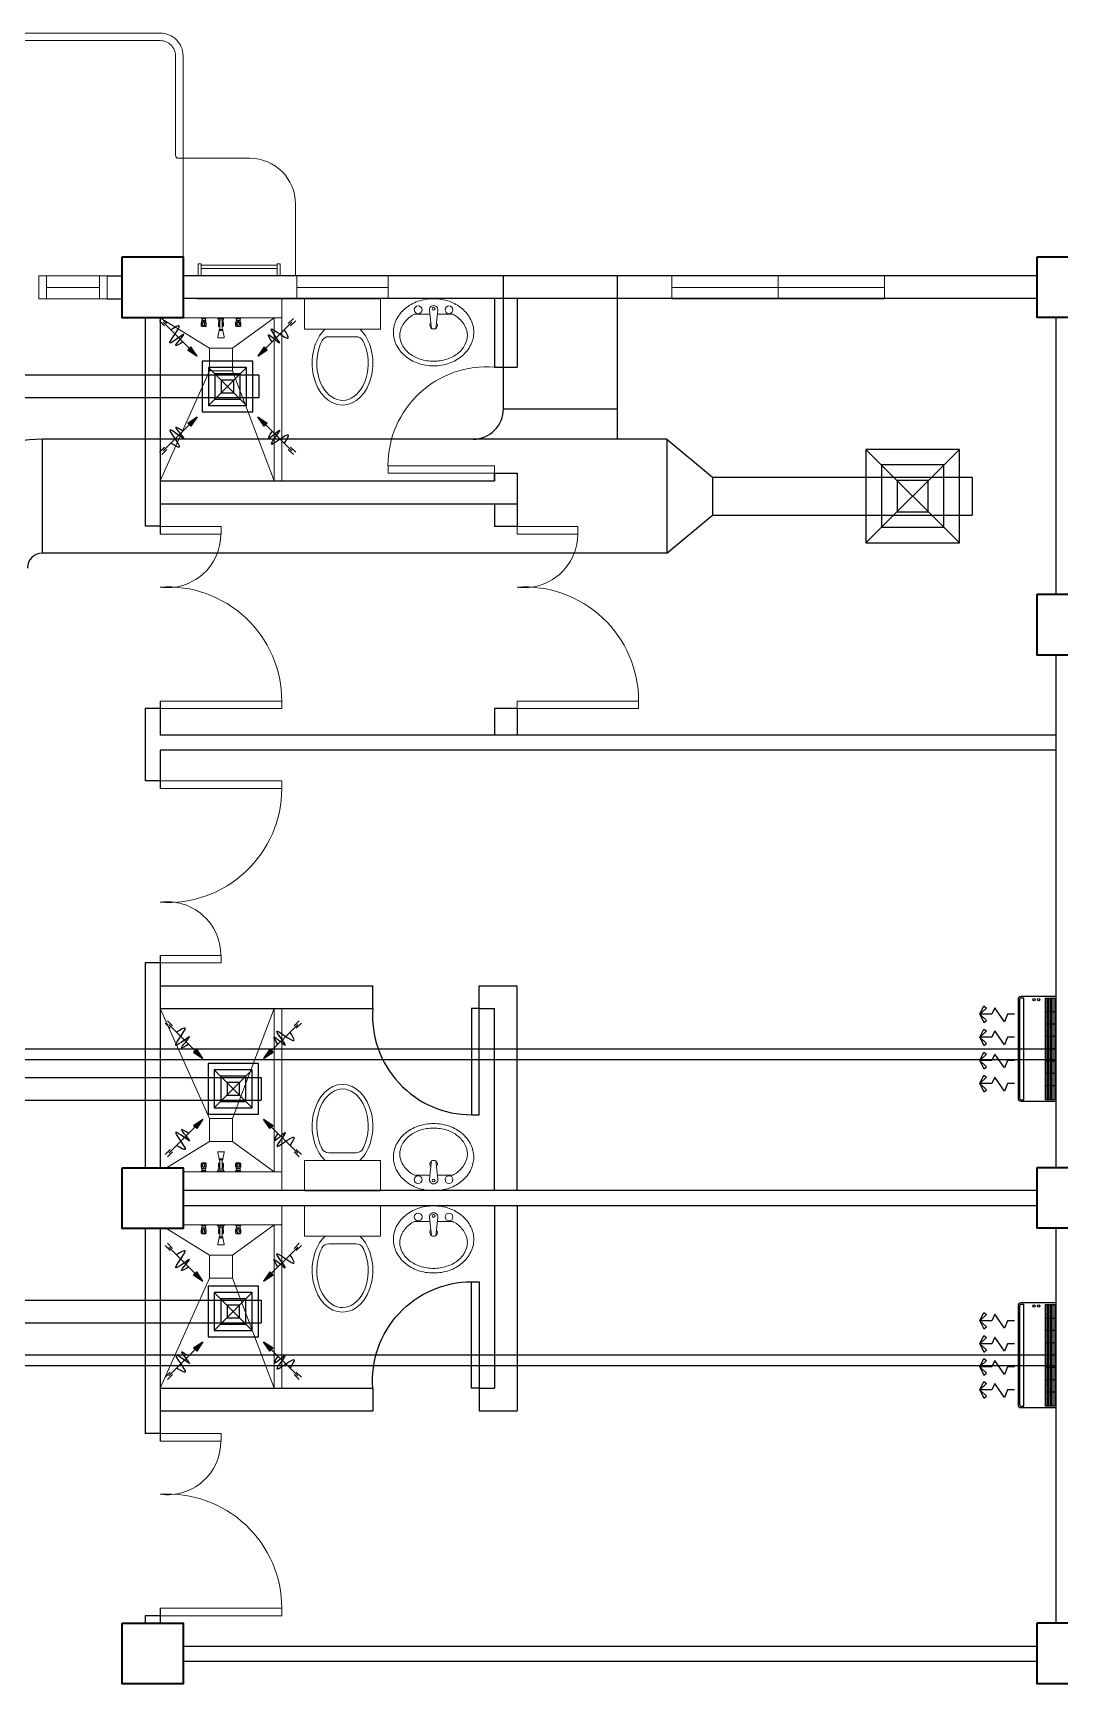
# Model space of a CAD drawing. Header units: millimetres. Extents: x 103 to 228, y 86 to 129.
# Drawn here: x 122.51 to 129.27, y 118.01 to 128.88 of the extents above; entities that cross this region are included whole.
import ezdxf

# ---------------------------------------------------------------- set-up
doc = ezdxf.new("R2010")
doc.units = ezdxf.units.MM
for name, color, linetype in [('ahu line', 150, 'Continuous'), ('AIR', 7, 'Continuous'), ('AIR-00', 8, 'Continuous'), ('AIR-02', 2, 'Continuous'), ('AIR-03', 30, 'Continuous'), ('diffuser', 7, 'Continuous'), ('exhaust', 130, 'Continuous'), ('fcu line', 3, 'Continuous'), ('fcu return', 240, 'Continuous'), ('Legends', 7, 'Continuous')]:
    doc.layers.add(name, color=color, linetype=linetype)

# ---------------------------------------------------------------- blocks, each defined once
blk = doc.blocks.new('dr 700')
at = {"ltscale": 0.03}
blk.add_lwpolyline([(0, 0), (0.05, 0), (0.05, 0.7), (0, 0.7)], close=True, dxfattribs=at)
blk.add_arc((0.05, 0.048), 0.652, 355.7578, 90, dxfattribs=at)
blk = doc.blocks.new('CARRIER-S30-32 (FCD)')
at = {"layer": 'AIR-00'}
for p, q in [((0.825, -0.05), (-0.825, -0.05)), ((0.825, -0.075), (-0.825, -0.075)), ((0.825, -0.1), (-0.825, -0.1)), ((0.825, -0.125), (-0.825, -0.125)), ((0.825, -0.15), (-0.825, -0.15)), ((-0.6, -0.025), (-0.6, -0.175)), ((-0.4, -0.025), (-0.4, -0.175)), ((-0.2, -0.025), (-0.2, -0.175)), ((0, -0.025), (0, -0.175)), ((0.2, -0.025), (0.2, -0.175)), ((0.4, -0.025), (0.4, -0.175)), ((0.6, -0.025), (0.6, -0.175))]:
    blk.add_line(p, q, dxfattribs=at)
for points in [[(-0.825, -0.025), (0.825, -0.025), (0.825, -0.175), (-0.825, -0.175)], [(-0.664, -1.134), (-0.562, -1.239), (-0.697, -1.177)], [(-0.461, -1.134), (-0.562, -1.239), (-0.428, -1.177)], [(-0.289, -1.134), (-0.188, -1.239), (-0.322, -1.177)], [(-0.086, -1.134), (-0.188, -1.239), (-0.053, -1.177)], [(0.086, -1.134), (0.187, -1.239), (0.053, -1.177)], [(0.289, -1.134), (0.187, -1.239), (0.322, -1.177)], [(0.461, -1.134), (0.562, -1.239), (0.428, -1.177)], [(0.664, -1.134), (0.562, -1.239), (0.697, -1.177)]]:
    blk.add_lwpolyline(points, close=True, dxfattribs=at)
blk.add_lwpolyline([(-0.8, -0.595), (0.8, -0.595, 0.414214), (0.825, -0.57), (0.825, -0.525), (-0.825, -0.525), (-0.825, -0.57, 0.414214)], format="xyb", close=True, dxfattribs=at)
for points in [[(-0.562, -0.678), (-0.562, -0.794), (-0.44, -0.843), (-0.667, -0.996), (-0.562, -1.044), (-0.562, -1.239)], [(-0.188, -0.678), (-0.188, -0.794), (-0.065, -0.843), (-0.292, -0.996), (-0.188, -1.044), (-0.188, -1.239)], [(0.187, -0.678), (0.187, -0.794), (0.31, -0.843), (0.083, -0.996), (0.187, -1.044), (0.187, -1.239)], [(0.562, -0.678), (0.562, -0.794), (0.685, -0.843), (0.458, -0.996), (0.562, -1.044), (0.562, -1.239)]]:
    blk.add_lwpolyline(points, dxfattribs=at)
at = {"layer": 'AIR-02'}
for centre in [(-0.8, -0.285), (-0.8, -0.36)]:
    blk.add_circle(centre, 0.0187, dxfattribs=at)
at = {"layer": 'AIR-03'}
blk.add_lwpolyline([(-0.8, -0.62), (0.8, -0.62, 0.414214), (0.85, -0.57), (0.85, 0), (-0.85, 0), (-0.85, -0.57, 0.414214)], format="xyb", close=True, dxfattribs=at)
blk = doc.blocks.new('AC-S-12')
at = {"layer": 'diffuser', "color": 30}
for p, q in [((-0.15, 0.15), (0.15, -0.15)), ((0.15, 0.15), (-0.15, -0.15)), ((-0.15, 0.15), (-0.15, -0.15)), ((0.15, 0.15), (-0.15, 0.15)), ((0.15, -0.15), (0.15, 0.15)), ((-0.1, 0.1), (-0.1, -0.1)), ((0.1, 0.1), (-0.1, 0.1)), ((0.1, -0.1), (0.1, 0.1)), ((-0.05, 0.05), (-0.05, -0.05)), ((0.05, 0.05), (-0.05, 0.05)), ((0.05, -0.05), (0.05, 0.05)), ((-0.05, -0.05), (0.05, -0.05)), ((-0.1, -0.1), (0.1, -0.1)), ((-0.15, -0.15), (0.15, -0.15))]:
    blk.add_line(p, q, dxfattribs=at)
for points in [[(-0.3582, 0.3582, 0, 0.0447, 0), (-0.2951, 0.295, 0, 0, 0), (-0.15, 0.15, 0, 0, 0)], [(0.3582, 0.3582, 0, 0.0447, 0), (0.2951, 0.295, 0, 0, 0), (0.15, 0.15, 0, 0, 0)], [(-0.3582, -0.3582, 0, 0.0447, 0), (-0.2951, -0.295, 0, 0, 0), (-0.15, -0.15, 0, 0, 0)], [(0.3582, -0.3582, 0, 0.0447, 0), (0.2951, -0.295, 0, 0, 0), (0.15, -0.15, 0, 0, 0)]]:
    blk.add_lwpolyline(points, format="xyseb", dxfattribs=at)
blk = doc.blocks.new('fcu')
at = {"layer": 'diffuser', "xscale": 2.052644456280903, "yscale": 2.052644456280903, "zscale": 2.052644456280903}
blk.add_blockref('AC-S-12', (0, 0), dxfattribs=at)
blk = doc.blocks.new('GRILL-C-IN')
at = {"layer": 'AIR-00', "ltscale": 3}
for p, q in [((-0.601, 0.623), (-0.651, 0.674)), ((0.601, 0.623), (0.651, 0.674)), ((-0.623, 0.601), (-0.674, 0.651)), ((-0.637, 0.637), (-0.3, 0.3)), ((0.637, 0.637), (0.3, 0.3)), ((0.623, 0.601), (0.674, 0.651)), ((-0.637, -0.637), (-0.3, -0.3)), ((0.637, -0.637), (0.3, -0.3)), ((-0.623, -0.601), (-0.674, -0.651)), ((-0.601, -0.623), (-0.651, -0.674)), ((0.601, -0.623), (0.651, -0.674)), ((0.623, -0.601), (0.674, -0.651))]:
    blk.add_line(p, q, dxfattribs=at)
at = {"layer": 'AIR-00', "color": 50}
for p, q in [((-0.188, 0.187), (0.187, -0.188)), ((0.187, 0.187), (-0.188, -0.188))]:
    blk.add_line(p, q, dxfattribs=at)
at = {"layer": 'AIR-00', "ltscale": 3}
for points in [[(-0.362, 0.393), (-0.393, 0.362), (-0.3, 0.3)], [(0.393, 0.362), (0.362, 0.393), (0.3, 0.3)], [(-0.362, -0.393), (-0.393, -0.362), (-0.3, -0.3)], [(0.393, -0.362), (0.362, -0.393), (0.3, -0.3)]]:
    blk.add_lwpolyline(points, close=True, dxfattribs=at)
at = {"layer": 'AIR-00', "color": 50}
for points in [[(-0.188, -0.188), (0.187, -0.188), (0.187, 0.187), (-0.188, 0.187)], [(-0.125, -0.125), (0.125, -0.125), (0.125, 0.125), (-0.125, 0.125)], [(-0.062, -0.062), (0.062, -0.062), (0.062, 0.062), (-0.062, 0.062)]]:
    blk.add_lwpolyline(points, close=True, dxfattribs=at)
at = {"layer": 'AIR-00', "ltscale": 3}
for points in [[(-0.441, 0.441), (-0.512, 0.404), (-0.432, 0.514), (-0.568, 0.43), (-0.477, 0.6), (-0.561, 0.561)], [(0.441, 0.441), (0.404, 0.512), (0.514, 0.432), (0.43, 0.568), (0.6, 0.477), (0.561, 0.561)], [(-0.441, -0.441), (-0.512, -0.404), (-0.432, -0.514), (-0.568, -0.43), (-0.477, -0.6), (-0.561, -0.561)], [(0.441, -0.441), (0.404, -0.512), (0.514, -0.432), (0.43, -0.568), (0.6, -0.477), (0.561, -0.561)]]:
    blk.add_spline(points, degree=3, dxfattribs=at)
for points in [[(-0.3, 0.3), (-0.362, 0.393), (-0.393, 0.362)], [(0.3, 0.3), (0.393, 0.362), (0.362, 0.393)], [(-0.3, -0.3), (-0.362, -0.393), (-0.393, -0.362)], [(0.3, -0.3), (0.393, -0.362), (0.362, -0.393)]]:
    blk.add_solid(points, dxfattribs=at)
at = {"layer": 'AIR-03', "color": 6}
blk.add_lwpolyline([(-0.25, -0.25), (0.25, -0.25), (0.25, 0.25), (-0.25, 0.25)], close=True, dxfattribs=at)

msp = doc.modelspace()

# ---------------------------------------------------------------- linework, layer by layer
at = {"color": 8, "lineweight": 9}
for p, q in [((123.94, 128.057), (123.47, 128.057)), ((124.24, 127.282), (124.24, 127.757)), ((123.62, 127.362), (123.6, 127.362)), ((123.6, 127.362), (123.6, 127.282)), ((123.62, 127.282), (123.62, 127.362)), ((123.87, 127.352), (123.62, 127.352)), ((123.87, 127.352), (124.12, 127.352)), ((124.12, 127.282), (124.12, 127.362)), ((124.12, 127.362), (124.14, 127.362)), ((124.14, 127.362), (124.14, 127.282)), ((123.5, 127.282), (124.3, 127.282)), ((123.87, 127.332), (123.62, 127.332)), ((123.87, 127.332), (124.12, 127.332)), ((124.25, 127.132), (124.25, 127.282)), ((124.85, 127.282), (124.25, 127.282)), ((124.85, 127.132), (124.85, 127.282)), ((126.719, 127.282), (126.719, 127.132)), ((127.419, 127.282), (127.419, 127.132)), ((128.119, 127.132), (128.119, 127.282)), ((123.594, 127.132), (124.194, 127.132)), ((124.194, 127.132), (124.794, 127.132)), ((124.85, 127.207), (124.25, 127.207)), ((124.3, 127.132), (124.3, 126.932)), ((124.8, 127.132), (124.3, 127.132)), ((124.8, 126.932), (124.8, 127.132)), ((128.119, 127.207), (126.719, 127.207)), ((125.125, 127.03), (125.023, 127.03)), ((125.135, 126.934), (125.122, 127.056)), ((125.164, 126.934), (125.177, 127.056)), ((123.5, 127.007), (124.15, 127.007)), ((123.619, 127.007), (123.653, 127.007)), ((123.619, 127.006), (123.619, 127.007)), ((123.619, 127.006), (123.653, 127.006)), ((123.619, 127.006), (123.622, 127)), ((123.619, 126.974), (123.621, 126.978)), ((123.619, 126.952), (123.619, 126.974)), ((123.619, 126.952), (123.653, 126.952)), ((123.623, 126.95), (123.619, 126.952)), ((123.622, 127), (123.65, 127)), ((123.622, 126.985), (123.623, 126.988)), ((123.622, 126.985), (123.65, 126.985)), ((123.622, 126.98), (123.622, 126.985)), ((123.623, 126.988), (123.649, 126.988)), ((123.623, 126.974), (123.63, 126.974)), ((123.623, 126.961), (123.623, 126.973)), ((123.623, 126.95), (123.649, 126.95)), ((123.623, 126.948), (123.623, 126.95)), ((123.623, 126.948), (123.649, 126.948)), ((123.625, 127), (123.625, 126.988)), ((123.63, 126.961), (123.63, 126.973)), ((123.649, 126.974), (123.642, 126.974)), ((123.642, 126.961), (123.642, 126.973)), ((123.647, 127), (123.647, 126.988)), ((123.65, 126.985), (123.649, 126.988)), ((123.649, 126.961), (123.649, 126.973)), ((123.649, 126.95), (123.653, 126.952)), ((123.649, 126.948), (123.649, 126.95)), ((123.653, 127.006), (123.65, 127)), ((123.65, 126.98), (123.65, 126.985)), ((123.653, 126.974), (123.65, 126.978)), ((123.653, 127.006), (123.653, 127.007)), ((123.653, 126.952), (123.653, 126.974)), ((123.732, 127.001), (123.721, 127.007)), ((123.721, 127.007), (123.778, 127.007)), ((123.737, 126.922), (123.729, 126.88)), ((123.767, 127.001), (123.732, 127.001)), ((123.732, 126.992), (123.732, 127.001)), ((123.732, 127.001), (123.767, 127.001)), ((123.767, 126.992), (123.732, 126.992)), ((123.733, 126.974), (123.735, 126.978)), ((123.733, 126.952), (123.733, 126.974)), ((123.733, 126.952), (123.742, 126.952)), ((123.736, 126.95), (123.733, 126.952)), ((123.736, 126.988), (123.742, 126.988)), ((123.736, 126.985), (123.736, 126.988)), ((123.736, 126.985), (123.742, 126.985)), ((123.736, 126.98), (123.736, 126.985)), ((123.736, 126.974), (123.742, 126.974)), ((123.736, 126.961), (123.736, 126.973)), ((123.736, 126.95), (123.742, 126.95)), ((123.736, 126.948), (123.736, 126.95)), ((123.736, 126.948), (123.742, 126.948)), ((123.737, 126.929), (123.737, 126.922)), ((123.762, 126.929), (123.737, 126.929)), ((123.737, 126.922), (123.762, 126.922)), ((123.737, 126.922), (123.762, 126.922)), ((123.738, 126.992), (123.738, 126.988)), ((123.742, 126.929), (123.742, 126.992)), ((123.742, 126.992), (123.757, 126.992)), ((123.757, 126.992), (123.757, 126.929)), ((123.757, 126.988), (123.763, 126.988)), ((123.757, 126.985), (123.764, 126.985)), ((123.763, 126.974), (123.757, 126.974)), ((123.757, 126.952), (123.766, 126.952)), ((123.757, 126.95), (123.763, 126.95)), ((123.757, 126.948), (123.763, 126.948)), ((123.761, 126.992), (123.761, 126.988)), ((123.762, 126.922), (123.762, 126.929)), ((123.762, 126.922), (123.77, 126.88)), ((123.764, 126.985), (123.763, 126.988)), ((123.763, 126.961), (123.763, 126.973)), ((123.763, 126.95), (123.766, 126.952)), ((123.763, 126.948), (123.763, 126.95)), ((123.764, 126.98), (123.764, 126.985)), ((123.766, 126.974), (123.764, 126.978)), ((123.766, 126.952), (123.766, 126.974)), ((123.778, 127.007), (123.767, 127.001)), ((123.767, 127.001), (123.767, 126.992)), ((123.846, 127.006), (123.846, 127.007)), ((123.846, 127.007), (123.88, 127.007)), ((123.846, 127.006), (123.85, 127)), ((123.846, 127.006), (123.88, 127.006)), ((123.846, 126.974), (123.849, 126.978)), ((123.846, 126.952), (123.846, 126.974)), ((123.85, 126.95), (123.846, 126.952)), ((123.846, 126.952), (123.88, 126.952)), ((123.849, 126.985), (123.85, 126.988)), ((123.849, 126.98), (123.849, 126.985)), ((123.849, 126.985), (123.877, 126.985)), ((123.85, 127), (123.877, 127)), ((123.85, 126.988), (123.876, 126.988)), ((123.85, 126.974), (123.857, 126.974)), ((123.85, 126.961), (123.85, 126.973)), ((123.85, 126.948), (123.85, 126.95)), ((123.85, 126.95), (123.876, 126.95)), ((123.85, 126.948), (123.876, 126.948)), ((123.852, 127), (123.852, 126.988)), ((123.857, 126.96), (123.857, 126.973)), ((123.876, 126.974), (123.869, 126.974)), ((123.869, 126.96), (123.869, 126.973)), ((123.875, 127), (123.875, 126.988)), ((123.877, 126.985), (123.876, 126.988)), ((123.876, 126.961), (123.876, 126.973)), ((123.876, 126.95), (123.88, 126.952)), ((123.876, 126.948), (123.876, 126.95)), ((123.88, 127.006), (123.877, 127)), ((123.877, 126.98), (123.877, 126.985)), ((123.88, 126.974), (123.878, 126.978)), ((123.88, 127.006), (123.88, 127.007)), ((123.88, 126.952), (123.88, 126.974)), ((124.3, 126.932), (124.8, 126.932)), ((123.769, 126.875), (123.73, 126.875)), ((124.459, 126.882), (124.64, 126.882)), ((129.25, 124.258), (129.25, 124.785)), ((123.737, 121.467), (123.729, 121.509)), ((123.769, 121.514), (123.73, 121.514)), ((123.737, 121.46), (123.737, 121.467)), ((123.737, 121.467), (123.762, 121.467)), ((123.737, 121.467), (123.762, 121.467)), ((123.762, 121.467), (123.77, 121.509)), ((123.762, 121.467), (123.762, 121.46)), ((124.459, 121.507), (124.64, 121.507)), ((123.5, 121.382), (124.15, 121.382)), ((123.623, 121.439), (123.619, 121.437)), ((123.619, 121.437), (123.653, 121.437)), ((123.619, 121.437), (123.619, 121.415)), ((123.619, 121.415), (123.621, 121.411)), ((123.619, 121.383), (123.622, 121.39)), ((123.619, 121.383), (123.653, 121.383)), ((123.619, 121.383), (123.619, 121.382)), ((123.619, 121.382), (123.653, 121.382)), ((123.622, 121.41), (123.622, 121.404)), ((123.622, 121.404), (123.623, 121.401)), ((123.622, 121.404), (123.65, 121.404)), ((123.622, 121.39), (123.65, 121.39)), ((123.623, 121.441), (123.649, 121.441)), ((123.623, 121.441), (123.623, 121.439)), ((123.623, 121.439), (123.649, 121.439)), ((123.623, 121.429), (123.623, 121.416)), ((123.623, 121.415), (123.63, 121.415)), ((123.623, 121.401), (123.649, 121.401)), ((123.625, 121.39), (123.625, 121.401)), ((123.63, 121.429), (123.63, 121.417)), ((123.642, 121.429), (123.642, 121.417)), ((123.649, 121.415), (123.642, 121.415)), ((123.647, 121.39), (123.647, 121.401)), ((123.649, 121.441), (123.649, 121.439)), ((123.649, 121.439), (123.653, 121.437)), ((123.649, 121.429), (123.649, 121.416)), ((123.65, 121.404), (123.649, 121.401)), ((123.653, 121.415), (123.65, 121.411)), ((123.65, 121.41), (123.65, 121.404)), ((123.653, 121.383), (123.65, 121.39)), ((123.653, 121.437), (123.653, 121.415)), ((123.653, 121.383), (123.653, 121.382)), ((123.732, 121.388), (123.721, 121.382)), ((123.721, 121.382), (123.778, 121.382)), ((123.767, 121.398), (123.732, 121.398)), ((123.732, 121.398), (123.732, 121.388)), ((123.767, 121.388), (123.732, 121.388)), ((123.732, 121.388), (123.767, 121.388)), ((123.736, 121.439), (123.733, 121.437)), ((123.733, 121.437), (123.742, 121.437)), ((123.733, 121.437), (123.733, 121.415)), ((123.733, 121.415), (123.735, 121.411)), ((123.736, 121.441), (123.742, 121.441)), ((123.736, 121.441), (123.736, 121.439)), ((123.736, 121.439), (123.742, 121.439)), ((123.736, 121.429), (123.736, 121.416)), ((123.736, 121.415), (123.742, 121.415)), ((123.736, 121.41), (123.736, 121.404)), ((123.736, 121.404), (123.742, 121.404)), ((123.736, 121.404), (123.736, 121.401)), ((123.736, 121.401), (123.742, 121.401)), ((123.762, 121.46), (123.737, 121.46)), ((123.738, 121.398), (123.738, 121.401)), ((123.742, 121.46), (123.742, 121.398)), ((123.742, 121.398), (123.757, 121.398)), ((123.757, 121.398), (123.757, 121.46)), ((123.757, 121.441), (123.763, 121.441)), ((123.757, 121.439), (123.763, 121.439)), ((123.757, 121.437), (123.766, 121.437)), ((123.763, 121.415), (123.757, 121.415)), ((123.757, 121.404), (123.764, 121.404)), ((123.757, 121.401), (123.763, 121.401)), ((123.761, 121.398), (123.761, 121.401)), ((123.763, 121.441), (123.763, 121.439)), ((123.763, 121.439), (123.766, 121.437)), ((123.763, 121.429), (123.763, 121.416)), ((123.764, 121.404), (123.763, 121.401)), ((123.766, 121.415), (123.764, 121.411)), ((123.764, 121.41), (123.764, 121.404)), ((123.766, 121.437), (123.766, 121.415)), ((123.767, 121.388), (123.767, 121.398)), ((123.778, 121.382), (123.767, 121.388)), ((123.85, 121.439), (123.846, 121.437)), ((123.846, 121.437), (123.846, 121.415)), ((123.846, 121.437), (123.88, 121.437)), ((123.846, 121.415), (123.849, 121.411)), ((123.846, 121.383), (123.85, 121.39)), ((123.846, 121.383), (123.846, 121.382)), ((123.846, 121.383), (123.88, 121.383)), ((123.846, 121.382), (123.88, 121.382)), ((123.849, 121.41), (123.849, 121.404)), ((123.849, 121.404), (123.877, 121.404)), ((123.849, 121.404), (123.85, 121.401)), ((123.85, 121.441), (123.85, 121.439)), ((123.85, 121.441), (123.876, 121.441)), ((123.85, 121.439), (123.876, 121.439)), ((123.85, 121.429), (123.85, 121.416)), ((123.85, 121.415), (123.857, 121.415)), ((123.85, 121.401), (123.876, 121.401)), ((123.85, 121.39), (123.877, 121.39)), ((123.852, 121.39), (123.852, 121.401)), ((123.857, 121.429), (123.857, 121.417)), ((123.869, 121.429), (123.869, 121.417)), ((123.876, 121.415), (123.869, 121.415)), ((123.875, 121.39), (123.875, 121.401)), ((123.876, 121.441), (123.876, 121.439)), ((123.876, 121.439), (123.88, 121.437)), ((123.876, 121.429), (123.876, 121.416)), ((123.877, 121.404), (123.876, 121.401)), ((123.877, 121.41), (123.877, 121.404)), ((123.88, 121.383), (123.877, 121.39)), ((123.88, 121.415), (123.878, 121.411)), ((123.88, 121.437), (123.88, 121.415)), ((123.88, 121.383), (123.88, 121.382)), ((124.3, 121.257), (124.3, 121.457)), ((124.3, 121.457), (124.8, 121.457)), ((124.8, 121.457), (124.8, 121.257)), ((125.135, 121.455), (125.122, 121.333)), ((125.164, 121.455), (125.177, 121.333)), ((124.8, 121.257), (124.3, 121.257)), ((124.3, 121.157), (124.3, 120.957)), ((124.8, 121.157), (124.3, 121.157)), ((124.8, 120.957), (124.8, 121.157)), ((123.5, 121.032), (124.15, 121.032)), ((123.619, 121.032), (123.653, 121.032)), ((123.619, 121.031), (123.619, 121.032)), ((123.619, 121.031), (123.653, 121.031)), ((123.619, 121.031), (123.622, 121.025)), ((123.653, 121.031), (123.65, 121.025)), ((123.653, 121.031), (123.653, 121.032)), ((123.732, 121.026), (123.721, 121.032)), ((123.721, 121.032), (123.778, 121.032)), ((123.778, 121.032), (123.767, 121.026)), ((123.846, 121.031), (123.846, 121.032)), ((123.846, 121.032), (123.88, 121.032)), ((123.846, 121.031), (123.85, 121.025)), ((123.846, 121.031), (123.88, 121.031)), ((123.88, 121.031), (123.877, 121.025)), ((123.88, 121.031), (123.88, 121.032)), ((125.125, 121.055), (125.023, 121.055)), ((125.135, 120.959), (125.122, 121.081)), ((125.164, 120.959), (125.177, 121.081)), ((123.619, 120.999), (123.621, 121.003)), ((123.619, 120.977), (123.619, 120.999)), ((123.619, 120.977), (123.653, 120.977)), ((123.623, 120.975), (123.619, 120.977)), ((123.622, 121.025), (123.65, 121.025)), ((123.622, 121.01), (123.623, 121.013)), ((123.622, 121.01), (123.65, 121.01)), ((123.622, 121.005), (123.622, 121.01)), ((123.623, 121.013), (123.649, 121.013)), ((123.623, 120.999), (123.63, 120.999)), ((123.623, 120.986), (123.623, 120.998)), ((123.623, 120.975), (123.649, 120.975)), ((123.623, 120.973), (123.623, 120.975)), ((123.623, 120.973), (123.649, 120.973)), ((123.625, 121.025), (123.625, 121.013)), ((123.63, 120.986), (123.63, 120.998)), ((123.649, 120.999), (123.642, 120.999)), ((123.642, 120.986), (123.642, 120.998)), ((123.647, 121.025), (123.647, 121.013)), ((123.65, 121.01), (123.649, 121.013)), ((123.649, 120.986), (123.649, 120.998)), ((123.649, 120.975), (123.653, 120.977)), ((123.649, 120.973), (123.649, 120.975)), ((123.65, 121.005), (123.65, 121.01)), ((123.653, 120.999), (123.65, 121.003)), ((123.653, 120.977), (123.653, 120.999)), ((123.737, 120.947), (123.729, 120.905)), ((123.767, 121.026), (123.732, 121.026)), ((123.732, 121.017), (123.732, 121.026)), ((123.732, 121.026), (123.767, 121.026)), ((123.767, 121.017), (123.732, 121.017)), ((123.733, 120.999), (123.735, 121.003)), ((123.733, 120.977), (123.733, 120.999)), ((123.733, 120.977), (123.742, 120.977)), ((123.736, 120.975), (123.733, 120.977)), ((123.736, 121.013), (123.742, 121.013)), ((123.736, 121.01), (123.736, 121.013)), ((123.736, 121.01), (123.742, 121.01)), ((123.736, 121.005), (123.736, 121.01)), ((123.736, 120.999), (123.742, 120.999)), ((123.736, 120.986), (123.736, 120.998)), ((123.736, 120.975), (123.742, 120.975)), ((123.736, 120.973), (123.736, 120.975)), ((123.736, 120.973), (123.742, 120.973)), ((123.737, 120.954), (123.737, 120.947)), ((123.762, 120.954), (123.737, 120.954)), ((123.737, 120.947), (123.762, 120.947)), ((123.737, 120.947), (123.762, 120.947)), ((123.738, 121.017), (123.738, 121.013)), ((123.742, 120.954), (123.742, 121.017)), ((123.742, 121.017), (123.757, 121.017)), ((123.757, 121.017), (123.757, 120.954)), ((123.757, 121.013), (123.763, 121.013)), ((123.757, 121.01), (123.764, 121.01)), ((123.763, 120.999), (123.757, 120.999)), ((123.757, 120.977), (123.766, 120.977)), ((123.757, 120.975), (123.763, 120.975)), ((123.757, 120.973), (123.763, 120.973)), ((123.761, 121.017), (123.761, 121.013)), ((123.762, 120.947), (123.762, 120.954)), ((123.762, 120.947), (123.77, 120.905)), ((123.764, 121.01), (123.763, 121.013)), ((123.763, 120.986), (123.763, 120.998)), ((123.763, 120.975), (123.766, 120.977)), ((123.763, 120.973), (123.763, 120.975)), ((123.764, 121.005), (123.764, 121.01)), ((123.766, 120.999), (123.764, 121.003)), ((123.766, 120.977), (123.766, 120.999)), ((123.767, 121.026), (123.767, 121.017)), ((123.846, 120.999), (123.849, 121.003)), ((123.846, 120.977), (123.846, 120.999)), ((123.85, 120.975), (123.846, 120.977)), ((123.846, 120.977), (123.88, 120.977)), ((123.849, 121.01), (123.85, 121.013)), ((123.849, 121.005), (123.849, 121.01)), ((123.849, 121.01), (123.877, 121.01)), ((123.85, 121.025), (123.877, 121.025)), ((123.85, 121.013), (123.876, 121.013)), ((123.85, 120.999), (123.857, 120.999)), ((123.85, 120.986), (123.85, 120.998)), ((123.85, 120.973), (123.85, 120.975)), ((123.85, 120.975), (123.876, 120.975)), ((123.85, 120.973), (123.876, 120.973)), ((123.852, 121.025), (123.852, 121.013)), ((123.857, 120.985), (123.857, 120.998)), ((123.876, 120.999), (123.869, 120.999)), ((123.869, 120.985), (123.869, 120.998)), ((123.875, 121.025), (123.875, 121.013)), ((123.877, 121.01), (123.876, 121.013)), ((123.876, 120.986), (123.876, 120.998)), ((123.876, 120.975), (123.88, 120.977)), ((123.876, 120.973), (123.876, 120.975)), ((123.877, 121.005), (123.877, 121.01)), ((123.88, 120.999), (123.878, 121.003)), ((123.88, 120.977), (123.88, 120.999)), ((124.3, 120.957), (124.8, 120.957)), ((123.769, 120.9), (123.73, 120.9)), ((124.459, 120.907), (124.64, 120.907)), ((129.25, 118.558), (129.25, 118.41))]:
    msp.add_line(p, q, dxfattribs=at)
at = {"color": 8, "lineweight": 13}
for p, q in [((122.6, 127.282), (122.95, 127.282)), ((122.95, 127.207), (122.6, 127.207)), ((122.6, 127.132), (122.95, 127.132))]:
    msp.add_line(p, q, dxfattribs=at)
at = {"color": 8, "lineweight": 25}
for p, q in [((123, 127.282), (123.1, 127.282)), ((129.125, 127.283), (123.5, 127.282)), ((123, 127.132), (123.1, 127.132)), ((129.125, 127.133), (123.5, 127.133)), ((123.25, 127.007), (123.25, 125.633)), ((123.35, 127.007), (123.35, 125.582)), ((129.25, 125.185), (129.25, 127.009)), ((123.35, 125.633), (123.25, 125.633)), ((129.25, 121.41), (129.25, 124.785)), ((123.25, 124.432), (123.25, 124.208)), ((123.35, 124.432), (123.25, 124.432)), ((123.35, 124.482), (123.35, 124.258)), ((123.25, 124.208), (123.25, 123.957)), ((129.25, 124.258), (123.35, 124.258)), ((129.25, 124.158), (123.35, 124.158)), ((123.35, 124.158), (123.35, 123.907)), ((129.25, 121.41), (129.25, 124.158)), ((123.35, 123.957), (123.25, 123.957)), ((123.35, 122.807), (123.35, 121.408)), ((123.25, 122.757), (123.25, 121.408)), ((123.35, 122.757), (123.25, 122.757)), ((129.125, 121.258), (123.5, 121.258)), ((129.125, 121.158), (123.5, 121.158)), ((123.25, 121.008), (123.25, 119.657)), ((123.35, 121.008), (123.35, 119.607)), ((129.25, 118.41), (129.25, 121.01)), ((129.25, 118.558), (129.25, 121.01)), ((123.35, 119.657), (123.25, 119.657)), ((123.25, 118.457), (123.25, 118.408)), ((123.35, 118.457), (123.25, 118.457)), ((123.35, 118.507), (123.35, 118.408)), ((123.5, 118.258), (129.125, 118.258)), ((123.5, 118.158), (129.125, 118.158))]:
    msp.add_line(p, q, dxfattribs=at)
at = {"color": 8, "lineweight": 25, "ltscale": 0.3}
for p, q in [((125.55, 127.132), (125.55, 126.682)), ((125.7, 127.132), (125.7, 126.682)), ((123.35, 125.932), (125.55, 125.932)), ((125.55, 125.982), (125.55, 125.932)), ((125.7, 125.982), (125.7, 125.782)), ((123.35, 125.782), (125.7, 125.782)), ((123.35, 122.607), (124.75, 122.607)), ((124.75, 122.457), (124.75, 122.607)), ((125.45, 122.607), (125.7, 122.607)), ((125.45, 122.457), (125.45, 122.607)), ((125.7, 121.257), (125.7, 122.607)), ((123.35, 122.457), (124.75, 122.457)), ((125.45, 122.457), (125.55, 122.457)), ((125.55, 121.257), (125.55, 122.457)), ((125.55, 121.157), (125.55, 119.957)), ((125.7, 121.157), (125.7, 119.807)), ((123.35, 119.957), (124.75, 119.957)), ((124.75, 119.957), (124.75, 119.807)), ((125.45, 119.957), (125.55, 119.957)), ((125.45, 119.957), (125.45, 119.807)), ((123.35, 119.807), (124.75, 119.807)), ((125.45, 119.807), (125.7, 119.807))]:
    msp.add_line(p, q, dxfattribs=at)
at = {"color": 8, "lineweight": 9, "ltscale": 0.3}
for p, q in [((123.675, 126.807), (123.35, 127.007)), ((123.825, 126.807), (124.1, 127.007)), ((123.675, 126.657), (123.35, 125.932)), ((123.825, 126.657), (124.1, 125.932)), ((123.675, 121.732), (123.35, 122.457)), ((123.825, 121.732), (124.1, 122.457)), ((123.675, 121.582), (123.39, 121.407)), ((123.825, 121.582), (124.1, 121.382)), ((123.825, 120.832), (124.1, 121.032)), ((123.675, 120.832), (123.39, 121.007)), ((123.675, 120.682), (123.35, 119.957)), ((123.825, 120.682), (124.1, 119.957))]:
    msp.add_line(p, q, dxfattribs=at)
at = {"color": 8, "linetype": 'Continuous', "lineweight": 25}
for p, q in [((125.55, 126.682), (125.7, 126.682)), ((125.55, 125.932), (125.55, 125.982)), ((125.55, 125.982), (125.7, 125.982)), ((125.55, 125.782), (125.55, 125.632)), ((125.7, 125.782), (125.7, 125.632)), ((125.7, 125.632), (125.55, 125.632)), ((125.55, 124.432), (125.55, 124.257)), ((125.7, 124.432), (125.55, 124.432)), ((125.7, 124.432), (125.7, 124.257))]:
    msp.add_line(p, q, dxfattribs=at)
at = {"color": 8, "lineweight": 9, "transparency": 33554687}
for points in [[(120.4, 127.282), (120.4, 128.732, -0.414214), (120.55, 128.882), (123.35, 128.882, -0.414214), (123.5, 128.732), (123.5, 127.407), (123.5, 128.057)], [(120.45, 127.282), (120.45, 128.732, -0.414214), (120.55, 128.832), (123.35, 128.832, -0.414214), (123.45, 128.732), (123.45, 128.077)]]:
    msp.add_lwpolyline(points, format="xyb", dxfattribs=at)
at = {"color": 8, "lineweight": 35}
for points in [[(123.1, 127.407), (123.5, 127.407), (123.5, 127.007), (123.1, 127.007)], [(129.125, 127.409), (129.525, 127.409), (129.525, 127.009), (129.125, 127.009)], [(129.125, 125.185), (129.525, 125.185), (129.525, 124.785), (129.125, 124.785)], [(123.1, 121.408), (123.5, 121.408), (123.5, 121.008), (123.1, 121.008)], [(129.125, 121.41), (129.525, 121.41), (129.525, 121.01), (129.125, 121.01)], [(123.1, 118.408), (123.5, 118.408), (123.5, 118.008), (123.1, 118.008)], [(129.125, 118.41), (129.525, 118.41), (129.525, 118.01), (129.125, 118.01)]]:
    msp.add_lwpolyline(points, close=True, dxfattribs=at)
at = {"color": 8, "lineweight": 13}
for points in [[(122.55, 127.282), (122.55, 127.132), (122.6, 127.132), (122.6, 127.282)], [(122.95, 127.282), (122.95, 127.132), (123, 127.132), (123, 127.282)]]:
    msp.add_lwpolyline(points, close=True, dxfattribs=at)
at = {"color": 8, "lineweight": 9}
for points in [[(124.25, 127.282), (124.85, 127.282), (124.85, 127.133), (124.25, 127.133)], [(126.719, 127.282), (128.119, 127.282), (128.119, 127.132), (126.719, 127.132)]]:
    msp.add_lwpolyline(points, close=True, dxfattribs=at)
at = {"color": 8, "lineweight": 9, "ltscale": 0.3}
for points in [[(124.1, 127.007), (124.1, 125.932), (124.15, 125.932), (124.15, 127.132), (124.15, 127.132)], [(124.1, 121.382), (124.1, 122.457), (124.15, 122.457), (124.15, 121.257), (124.15, 121.257)], [(124.1, 121.032), (124.1, 119.957), (124.15, 119.957), (124.15, 121.157), (124.15, 121.157)]]:
    msp.add_lwpolyline(points, dxfattribs=at)
at = {"color": 8, "lineweight": 9}
for points in [[(124.885, 126.911, 0.11576), (124.904, 126.829, 0.104047), (124.962, 126.755, 0.090875), (125.046, 126.707, 0.083344), (125.15, 126.69, 0.083344), (125.253, 126.707, 0.090875), (125.337, 126.755, 0.104047), (125.395, 126.829, 0.11576), (125.415, 126.911, 0.11576), (125.395, 126.994, 0.104047), (125.337, 127.067, 0.090875), (125.253, 127.115, 0.083344), (125.15, 127.132, 0.083344), (125.046, 127.115, 0.090875), (124.962, 127.067, 0.104047), (124.904, 126.994, 0.11576)], [(124.885, 120.936, 0.11576), (124.904, 120.854, 0.104047), (124.962, 120.78, 0.090875), (125.046, 120.732, 0.083344), (125.15, 120.715, 0.083344), (125.253, 120.732, 0.090875), (125.337, 120.78, 0.104047), (125.395, 120.854, 0.11576), (125.415, 120.936, 0.11576), (125.395, 121.019, 0.104047), (125.337, 121.092, 0.090875), (125.253, 121.14, 0.083344), (125.15, 121.157, 0.083344), (125.046, 121.14, 0.090875), (124.962, 121.092, 0.104047), (124.904, 121.019, 0.11576)]]:
    msp.add_lwpolyline(points, format="xyb", close=True, dxfattribs=at)
for points in [[(124.927, 126.89, 0.124838), (124.943, 126.828, 0.105788), (124.992, 126.77, 0.086697), (125.062, 126.734, 0.076776), (125.15, 126.72, 0.076776), (125.237, 126.734, 0.086697), (125.307, 126.77, 0.105788), (125.356, 126.828, 0.124838), (125.372, 126.89, 0.124838), (125.356, 126.953, 0.105788), (125.307, 127.01, 0.040067), (125.276, 127.03), (125.174, 127.03, 0.040067)], [(124.927, 121.499, -0.124838), (124.943, 121.562, -0.105788), (124.992, 121.619, -0.086697), (125.062, 121.656, -0.076776), (125.15, 121.669, -0.076776), (125.237, 121.656, -0.086697), (125.307, 121.619, -0.105788), (125.356, 121.562, -0.124838), (125.372, 121.499, -0.124838), (125.356, 121.437, -0.105788), (125.307, 121.379, -0.040067), (125.276, 121.359), (125.174, 121.359, -0.040067)], [(125.125, 121.359), (125.023, 121.359, -0.040067), (124.992, 121.379, -0.105788), (124.943, 121.437, -0.124838), (124.927, 121.499, -0.124838)], [(124.927, 120.915, 0.124838), (124.943, 120.853, 0.105788), (124.992, 120.795, 0.086697), (125.062, 120.759, 0.076776), (125.15, 120.745, 0.076776), (125.237, 120.759, 0.086697), (125.307, 120.795, 0.105788), (125.356, 120.853, 0.124838), (125.372, 120.915, 0.124838), (125.356, 120.978, 0.105788), (125.307, 121.035, 0.040067), (125.276, 121.055), (125.174, 121.055, 0.040067)]]:
    msp.add_lwpolyline(points, format="xyb", dxfattribs=at)
at = {"color": 8, "lineweight": 9, "ltscale": 0.03}
for points in [[(123.825, 126.807), (123.675, 126.807), (123.675, 126.657), (123.825, 126.657)], [(123.825, 121.582), (123.675, 121.582), (123.675, 121.732), (123.825, 121.732)], [(123.825, 120.832), (123.675, 120.832), (123.675, 120.682), (123.825, 120.682)]]:
    msp.add_lwpolyline(points, close=True, dxfattribs=at)
at = {"color": 8, "lineweight": 13, "ltscale": 0.03}
for points in [[(125.55, 125.982), (125.55, 126.032), (124.85, 126.032), (124.85, 125.982)], [(123.35, 125.632), (123.35, 125.582), (123.75, 125.582), (123.75, 125.632)], [(125.7, 125.632), (125.7, 125.582), (126.1, 125.582), (126.1, 125.632)], [(123.35, 124.482), (123.35, 124.432), (124.15, 124.432), (124.15, 124.482)], [(125.7, 124.482), (125.7, 124.432), (126.5, 124.432), (126.5, 124.482)], [(123.35, 123.907), (123.35, 123.957), (124.15, 123.957), (124.15, 123.907)], [(123.35, 122.757), (123.35, 122.807), (123.75, 122.807), (123.75, 122.757)], [(123.35, 119.657), (123.35, 119.607), (123.75, 119.607), (123.75, 119.657)], [(123.35, 118.507), (123.35, 118.457), (124.15, 118.457), (124.15, 118.507)]]:
    msp.add_lwpolyline(points, close=True, dxfattribs=at)
at = {"color": 8, "lineweight": 9}
for centre, radius in [((125.048, 127.059), 0.0255), ((125.15, 127.066), 0.0095), ((125.251, 127.059), 0.0255), ((125.048, 121.33), 0.0255), ((125.251, 121.33), 0.0255), ((125.15, 121.324), 0.0095), ((125.048, 121.084), 0.0255), ((125.15, 121.091), 0.0095), ((125.251, 121.084), 0.0255)]:
    msp.add_circle(centre, radius, dxfattribs=at)
for centre, radius, start, end in [((123.47, 128.077), 0.02, 180, 270), ((123.94, 127.757), 0.3, 0, 90), ((125.102, 126.866), 0.181, 127.3815, 151.5364), ((125.131, 126.829), 0.228, 118.2037, 127.3815), ((125.15, 127.059), 0.028, 353.7545, 186.2455), ((125.058, 126.89), 0.131, 151.5364, 180), ((125.15, 126.957), 0.025, 138.7978, 233.6932), ((125.15, 127.028), 0.0948, 261.2026, 278.7974), ((125.15, 126.957), 0.025, 251.3793, 288.6207), ((125.15, 126.957), 0.025, 306.3068, 41.2022), ((124.459, 126.832), 0.05, 90, 151.8499), ((124.64, 126.832), 0.05, 28.0084, 90), ((125.133, 121.429), 0.267, 109.0569, 129.8268), ((125.15, 121.382), 0.317, 90, 109.0569), ((125.15, 121.382), 0.317, 70.9431, 90), ((125.166, 121.429), 0.267, 50.1732, 70.9431), ((125.108, 121.459), 0.228, 129.8268, 153.5873), ((125.191, 121.459), 0.228, 26.4127, 50.1732), ((124.459, 121.557), 0.05, 208.1501, 270), ((124.64, 121.557), 0.05, 270, 331.9916), ((125.07, 121.478), 0.185, 153.5873, 180), ((125.07, 121.478), 0.185, 180, 206.4127), ((125.229, 121.478), 0.185, 0, 26.4127), ((125.229, 121.478), 0.185, 333.5873, 0), ((125.108, 121.497), 0.228, 206.4127, 230.1732), ((125.15, 121.432), 0.025, 126.3068, 221.2022), ((125.15, 121.361), 0.0948, 81.2026, 98.7974), ((125.15, 121.432), 0.025, 71.3793, 108.6207), ((125.15, 121.432), 0.025, 318.7978, 53.6932), ((125.191, 121.497), 0.228, 309.8268, 333.5873), ((125.133, 121.527), 0.267, 230.1732, 250.9431), ((125.15, 121.574), 0.317, 250.9431, 270), ((125.15, 121.33), 0.028, 173.7545, 6.2455), ((125.15, 121.574), 0.317, 270, 289.0569), ((125.166, 121.527), 0.267, 289.0569, 309.8268), ((125.102, 120.891), 0.181, 127.3815, 151.5364), ((125.131, 120.854), 0.228, 118.2037, 127.3815), ((125.15, 121.084), 0.028, 353.7545, 186.2455), ((125.058, 120.915), 0.131, 151.5364, 180), ((125.15, 120.982), 0.025, 138.7978, 233.6932), ((125.15, 121.053), 0.0948, 261.2026, 278.7974), ((125.15, 120.982), 0.025, 251.3793, 288.6207), ((125.15, 120.982), 0.025, 306.3068, 41.2022), ((124.459, 120.857), 0.05, 90, 151.8499), ((124.64, 120.857), 0.05, 28.0084, 90)]:
    msp.add_arc(centre, radius, start, end, dxfattribs=at)
at = {"color": 8, "lineweight": 13, "ltscale": 0.03}
for centre, radius, start, end in [((125.501, 126.032), 0.652, 85.7578, 180), ((123.396, 125.582), 0.353, 262.3719, 0), ((125.746, 125.582), 0.353, 262.3719, 0), ((123.398, 124.482), 0.752, 0, 93.6952), ((125.748, 124.482), 0.752, 0, 93.6952), ((123.398, 123.907), 0.752, 266.3048, 0), ((123.396, 122.807), 0.353, 0, 97.6281), ((123.396, 119.607), 0.353, 262.3719, 0), ((123.398, 118.507), 0.752, 0, 93.6952)]:
    msp.add_arc(centre, radius, start, end, dxfattribs=at)
at = {"color": 8, "lineweight": 9}
for centre, major_axis, ratio, start_param, end_param in [((123.61, 126.961), (-0.00896, 0.00896), 1, 3.15309, 3.864175), ((123.618, 126.98), (0.00268, 0.00268), 1, 5.003733, 5.497675), ((123.608, 126.967), (0.0118, 0.0118), 1, 6.018417, 6.150642), ((123.619, 126.973), (0.00268, 0.00268), 1, 5.497675, 6.125314), ((123.634, 126.973), (-0.00268, 0.00268), 1, 0.157647, 0.785286), ((123.64, 126.961), (-0.00738, 0.00738), 1, 0.858879, 1.643677), ((123.641, 126.968), (0.00887, 0.00887), 1, 1.36743, 1.728443), ((123.636, 126.956), (-0.00268, 0.00268), 1, 1.643677, 3.068487), ((123.636, 126.975), (-0.00268, 0.00268), 1, -1.367654, -0.203367), ((123.631, 126.968), (0.00887, 0.00887), 1, 6.125314, 6.486327), ((123.632, 126.961), (0.00738, 0.00738), 1, 4.639283, 5.424081), ((123.638, 126.973), (-0.00268, 0.00268), 1, 3.926878, 4.554518), ((123.653, 126.973), (0.00268, 0.00268), 1, 1.728443, 2.356082), ((123.662, 126.961), (0.00896, 0.00896), 1, 2.418785, 3.129871), ((123.654, 126.98), (0.00268, 0.00268), 1, 2.356082, 2.850023), ((123.664, 126.967), (-0.0118, 0.0118), 1, 0.132318, 0.264544), ((123.724, 126.961), (-0.00896, 0.00896), 1, 3.15309, 3.864175), ((123.732, 126.98), (-0.00268, 0.00268), 1, 3.432937, 3.926878), ((123.721, 126.967), (0.0118, 0.0118), 1, 6.018417, 6.150642), ((123.733, 126.973), (-0.00268, 0.00268), 1, 3.926878, 4.554518), ((123.778, 126.967), (0.0118, 0.0118), 1, 1.703115, 1.83534), ((123.766, 126.973), (-0.00268, 0.00268), 1, 0.157647, 0.785286), ((123.775, 126.961), (-0.00896, 0.00896), 1, 0.847989, 1.559075), ((123.767, 126.98), (-0.00268, 0.00268), 1, 0.785286, 1.279227), ((123.837, 126.961), (-0.00896, 0.00896), 1, 3.15309, 3.864175), ((123.835, 126.967), (-0.0118, 0.0118), 1, 4.44762, 4.579846), ((123.845, 126.98), (0.00268, 0.00268), 1, 5.003733, 5.497675), ((123.846, 126.973), (0.00268, 0.00268), 1, 5.497675, 6.125314), ((123.861, 126.973), (-0.00268, 0.00268), 1, 0.157647, 0.785286), ((123.868, 126.961), (-0.00738, 0.00738), 1, 0.858879, 1.643677), ((123.868, 126.967), (0.00887, 0.00887), 1, 1.36743, 1.728443), ((123.863, 126.975), (-0.00268, 0.00268), 1, -1.367654, -0.203367), ((123.863, 126.956), (-0.00268, 0.00268), 1, 1.643677, 3.068487), ((123.858, 126.967), (0.00887, 0.00887), 1, 6.125314, 6.486327), ((123.859, 126.961), (0.00738, 0.00738), 1, 4.639283, 5.424081), ((123.865, 126.973), (-0.00268, 0.00268), 1, 3.926878, 4.554518), ((123.88, 126.973), (0.00268, 0.00268), 1, 1.728443, 2.356082), ((123.889, 126.961), (0.00896, 0.00896), 1, 2.418785, 3.129871), ((123.881, 126.98), (0.00268, 0.00268), 1, 2.356082, 2.850023), ((123.891, 126.967), (-0.0118, 0.0118), 1, 0.132318, 0.264544), ((124.55, 126.707), (0, 0.275), 0.727273, 0.612555, 5.670631), ((123.767, 126.878), (0.00268, 0.00268), 1, 4.495711, 5.865773), ((123.732, 121.511), (0.00268, -0.00268), 1, 2.92514, 4.295202), ((123.61, 120.986), (-0.00896, 0.00896), 1, 3.15309, 3.864175), ((123.618, 121.005), (0.00268, 0.00268), 1, 5.003733, 5.497675), ((123.608, 120.992), (0.0118, 0.0118), 1, 6.018417, 6.150642), ((123.619, 120.998), (0.00268, 0.00268), 1, 5.497675, 6.125314), ((123.634, 120.998), (-0.00268, 0.00268), 1, 0.157647, 0.785286), ((123.64, 120.986), (-0.00738, 0.00738), 1, 0.858879, 1.643677), ((123.641, 120.993), (0.00887, 0.00887), 1, 1.36743, 1.728443), ((123.636, 120.981), (-0.00268, 0.00268), 1, 1.643677, 3.068487), ((123.636, 121), (-0.00268, 0.00268), 1, -1.367654, -0.203367), ((123.631, 120.993), (0.00887, 0.00887), 1, 6.125314, 6.486327), ((123.632, 120.986), (0.00738, 0.00738), 1, 4.639283, 5.424081), ((123.638, 120.998), (-0.00268, 0.00268), 1, 3.926878, 4.554518), ((123.653, 120.998), (0.00268, 0.00268), 1, 1.728443, 2.356082), ((123.662, 120.986), (0.00896, 0.00896), 1, 2.418785, 3.129871), ((123.654, 121.005), (0.00268, 0.00268), 1, 2.356082, 2.850023), ((123.664, 120.992), (-0.0118, 0.0118), 1, 0.132318, 0.264544), ((123.724, 120.986), (-0.00896, 0.00896), 1, 3.15309, 3.864175), ((123.732, 121.005), (-0.00268, 0.00268), 1, 3.432937, 3.926878), ((123.721, 120.992), (0.0118, 0.0118), 1, 6.018417, 6.150642), ((123.733, 120.998), (-0.00268, 0.00268), 1, 3.926878, 4.554518), ((123.778, 120.992), (0.0118, 0.0118), 1, 1.703115, 1.83534), ((123.766, 120.998), (-0.00268, 0.00268), 1, 0.157647, 0.785286), ((123.775, 120.986), (-0.00896, 0.00896), 1, 0.847989, 1.559075), ((123.767, 121.005), (-0.00268, 0.00268), 1, 0.785286, 1.279227), ((123.837, 120.986), (-0.00896, 0.00896), 1, 3.15309, 3.864175), ((123.835, 120.992), (-0.0118, 0.0118), 1, 4.44762, 4.579846), ((123.845, 121.005), (0.00268, 0.00268), 1, 5.003733, 5.497675), ((123.846, 120.998), (0.00268, 0.00268), 1, 5.497675, 6.125314), ((123.861, 120.998), (-0.00268, 0.00268), 1, 0.157647, 0.785286), ((123.868, 120.986), (-0.00738, 0.00738), 1, 0.858879, 1.643677), ((123.868, 120.992), (0.00887, 0.00887), 1, 1.36743, 1.728443), ((123.863, 121), (-0.00268, 0.00268), 1, -1.367654, -0.203367), ((123.863, 120.981), (-0.00268, 0.00268), 1, 1.643677, 3.068487), ((123.858, 120.992), (0.00887, 0.00887), 1, 6.125314, 6.486327), ((123.859, 120.986), (0.00738, 0.00738), 1, 4.639283, 5.424081), ((123.865, 120.998), (-0.00268, 0.00268), 1, 3.926878, 4.554518), ((123.88, 120.998), (0.00268, 0.00268), 1, 1.728443, 2.356082), ((123.889, 120.986), (0.00896, 0.00896), 1, 2.418785, 3.129871), ((123.881, 121.005), (0.00268, 0.00268), 1, 2.356082, 2.850023), ((123.891, 120.992), (-0.0118, 0.0118), 1, 0.132318, 0.264544), ((124.55, 120.732), (0, 0.275), 0.727273, 0.612555, 5.670631), ((123.767, 120.903), (0.00268, 0.00268), 1, 4.495711, 5.865773)]:
    msp.add_ellipse(centre, major_axis=major_axis, ratio=ratio, start_param=start_param, end_param=end_param, dxfattribs=at)
at = {"color": 8, "lineweight": 9, "extrusion": (4.99074e-41, -2.88216e-41, -1)}
for centre in [(123.732, 126.878), (123.732, 120.903)]:
    msp.add_ellipse(centre, major_axis=(0.00268, 0.00268), ratio=1, start_param=2.92514, end_param=4.295202, dxfattribs=at)
at = {"color": 8, "lineweight": 9, "extrusion": (0, 0, -1)}
msp.add_ellipse((124.55, 121.682), major_axis=(0, -0.275), ratio=0.727273, start_param=0.612555, end_param=5.670631, dxfattribs=at)
at = {"color": 8, "lineweight": 9, "extrusion": (4.99074e-41, 2.88216e-41, -1)}
for centre, major_axis, start_param, end_param in [((123.767, 121.511), (0.00268, 0.00268), 6.066508, 7.43657), ((123.61, 121.428), (0.00896, -0.00896), -1.559299, -0.848214), ((123.608, 121.422), (0.0118, -0.0118), -0.264769, -0.132543), ((123.618, 121.41), (0.00268, 0.00268), 0.291344, 0.785286), ((123.619, 121.416), (0.00268, -0.00268), -0.785511, -0.157871), ((123.64, 121.428), (0.00738, 0.00738), 4.000472, 4.78527), ((123.634, 121.417), (0.00268, 0.00268), 3.299239, 3.926878), ((123.641, 121.422), (0.00887, -0.00887), 1.36743, 1.728443), ((123.636, 121.433), (0.00268, 0.00268), 4.78527, 6.21008), ((123.636, 121.414), (0.00268, -0.00268), 0.203142, 1.36743), ((123.632, 121.428), (0.00738, -0.00738), 4.639283, 5.424081), ((123.631, 121.422), (0.00887, 0.00887), 1.412925, 1.773938), ((123.638, 121.417), (0.00268, 0.00268), 0.785286, 1.412925), ((123.662, 121.428), (0.00896, 0.00896), 3.989582, 4.700667), ((123.653, 121.416), (0.00268, 0.00268), 3.299239, 3.926878), ((123.664, 121.422), (0.0118, -0.0118), 1.703115, 1.83534), ((123.654, 121.41), (0.00268, 0.00268), 3.926878, 4.42082), ((123.724, 121.428), (0.00896, 0.00896), 0.011497, 0.722582), ((123.721, 121.422), (0.0118, 0.0118), 1.306028, 1.438253), ((123.732, 121.41), (0.00268, -0.00268), -1.279452, -0.785511), ((123.733, 121.416), (0.00268, -0.00268), -0.785511, -0.157871), ((123.775, 121.428), (0.00896, -0.00896), 2.418785, 3.129871), ((123.766, 121.416), (0.00268, 0.00268), 3.299239, 3.926878), ((123.778, 121.422), (0.0118, 0.0118), 3.273911, 3.406137), ((123.767, 121.41), (0.00268, 0.00268), 3.926878, 4.42082), ((123.837, 121.428), (0.00896, -0.00896), -1.559299, -0.848214), ((123.835, 121.422), (0.0118, -0.0118), -0.264769, -0.132543), ((123.846, 121.416), (0.00268, 0.00268), 0.785286, 1.412925), ((123.845, 121.41), (0.00268, -0.00268), -1.279452, -0.785511), ((123.868, 121.428), (0.00738, 0.00738), 4.000472, 4.78527), ((123.861, 121.417), (0.00268, 0.00268), 3.299239, 3.926878), ((123.868, 121.422), (0.00887, 0.00887), 2.938226, 3.299239), ((123.863, 121.433), (0.00268, -0.00268), 3.214474, 4.639283), ((123.863, 121.414), (0.00268, -0.00268), 0.203142, 1.36743), ((123.858, 121.422), (0.00887, -0.00887), -0.157871, 0.203142), ((123.859, 121.428), (0.00738, 0.00738), 6.21008, 6.994878), ((123.865, 121.417), (0.00268, 0.00268), 0.785286, 1.412925), ((123.889, 121.428), (0.00896, -0.00896), 2.418785, 3.129871), ((123.88, 121.416), (0.00268, -0.00268), 1.728443, 2.356082), ((123.891, 121.422), (0.0118, -0.0118), 1.703115, 1.83534), ((123.881, 121.41), (0.00268, -0.00268), 2.356082, 2.850023)]:
    msp.add_ellipse(centre, major_axis=major_axis, ratio=1, start_param=start_param, end_param=end_param, dxfattribs=at)
at = {"color": 8, "lineweight": 9}
for points in [[(124.415, 126.856), (124.406, 126.839), (124.399, 126.821), (124.372, 126.73), (124.377, 126.643), (124.435, 126.511), (124.485, 126.47), (124.583, 126.456), (124.635, 126.482), (124.709, 126.594), (124.727, 126.677), (124.711, 126.791), (124.7, 126.826), (124.684, 126.856)], [(124.415, 121.534), (124.406, 121.55), (124.399, 121.568), (124.372, 121.659), (124.377, 121.746), (124.435, 121.878), (124.485, 121.919), (124.583, 121.933), (124.635, 121.907), (124.709, 121.796), (124.727, 121.712), (124.711, 121.598), (124.7, 121.563), (124.684, 121.534)], [(124.415, 120.881), (124.406, 120.864), (124.399, 120.846), (124.372, 120.755), (124.377, 120.668), (124.435, 120.536), (124.485, 120.495), (124.583, 120.481), (124.635, 120.507), (124.709, 120.619), (124.727, 120.702), (124.711, 120.816), (124.7, 120.851), (124.684, 120.881)]]:
    msp.add_open_spline(points, degree=3, knots=[0.937253, 0.937253, 0.937253, 0.937253, 1.185372, 1.185372, 2.113864, 2.113864, 3.042356, 3.042356, 3.970847, 3.970847, 4.899339, 4.899339, 5.346062, 5.346062, 5.346062, 5.346062], dxfattribs=at)
at = {"layer": 'ahu line', "linetype": 'Continuous'}
for p, q in [((125.61, 126.407), (125.61, 127.282)), ((126.36, 126.207), (126.36, 127.282)), ((125.61, 126.407), (126.36, 126.407)), ((126.686, 126.207), (122.575, 126.207)), ((122.575, 125.457), (122.575, 126.207)), ((126.686, 126.207), (126.686, 125.457)), ((126.686, 126.207), (126.986, 125.957)), ((126.986, 125.957), (128.697, 125.957)), ((126.986, 125.957), (126.986, 125.707)), ((128.697, 125.957), (128.697, 125.707)), ((126.686, 125.457), (126.986, 125.707)), ((126.986, 125.707), (128.697, 125.707)), ((126.686, 125.457), (122.575, 125.457))]:
    msp.add_line(p, q, dxfattribs=at)
for centre, radius, start, end in [((125.41, 126.407), 0.2, 270, 0.0031), ((122.575, 125.357), 0.85, 90, 180), ((122.575, 125.357), 0.1, 90, 180)]:
    msp.add_arc(centre, radius, start, end, dxfattribs=at)
at = {"layer": 'exhaust'}
for p, q in [((123.999, 126.629), (121.829, 126.629)), ((123.999, 126.629), (123.999, 126.479)), ((123.999, 126.479), (121.829, 126.479)), ((121.429, 122.003), (124.015, 122.003)), ((124.015, 122.003), (124.015, 121.853)), ((121.329, 121.853), (124.015, 121.853)), ((121.429, 120.537), (124.015, 120.537)), ((124.015, 120.537), (124.015, 120.387)), ((121.329, 120.387), (124.015, 120.387))]:
    msp.add_line(p, q, dxfattribs=at)
at = {"layer": 'fcu line', "linetype": 'Continuous'}
for p, q in [((115.035, 122.191), (129.25, 122.191)), ((129.25, 120.173), (115.035, 120.173))]:
    msp.add_line(p, q, dxfattribs=at)
at = {"layer": 'fcu return', "linetype": 'Continuous'}
for p, q in [((115.035, 122.121), (129.25, 122.121)), ((129.25, 120.103), (115.035, 120.103))]:
    msp.add_line(p, q, dxfattribs=at)

# ---------------------------------------------------------------- block references
at = {"color": 8, "lineweight": 13, "ltscale": 0.3, "rotation": 180}
msp.add_blockref('dr 700', (125.45, 122.457), dxfattribs=at)
at = {"color": 8, "lineweight": 9, "ltscale": 0.3, "xscale": -1}
msp.add_blockref('dr 700', (125.45, 119.957), dxfattribs=at)
at = {"layer": 'AIR', "xscale": 0.6658363358532475, "yscale": 0.6658363358532475, "zscale": 0.6658363358532475}
for p in [(123.793, 126.554), (123.831, 121.928), (123.831, 120.462)]:
    msp.add_blockref('GRILL-C-IN', p, dxfattribs=at)
at = {"layer": 'AIR', "xscale": 0.4053817101480872, "yscale": 0.4053817101480872, "zscale": 0.4053817101480872, "rotation": 270}
for p in [(129.25, 122.191), (129.25, 120.173)]:
    msp.add_blockref('CARRIER-S30-32 (FCD)', p, dxfattribs=at)
at = {"layer": 'Legends', "linetype": 'Continuous', "lineweight": 25}
msp.add_blockref('fcu', (128.304, 125.832), dxfattribs=at)

doc.saveas('drawing.dxf')
